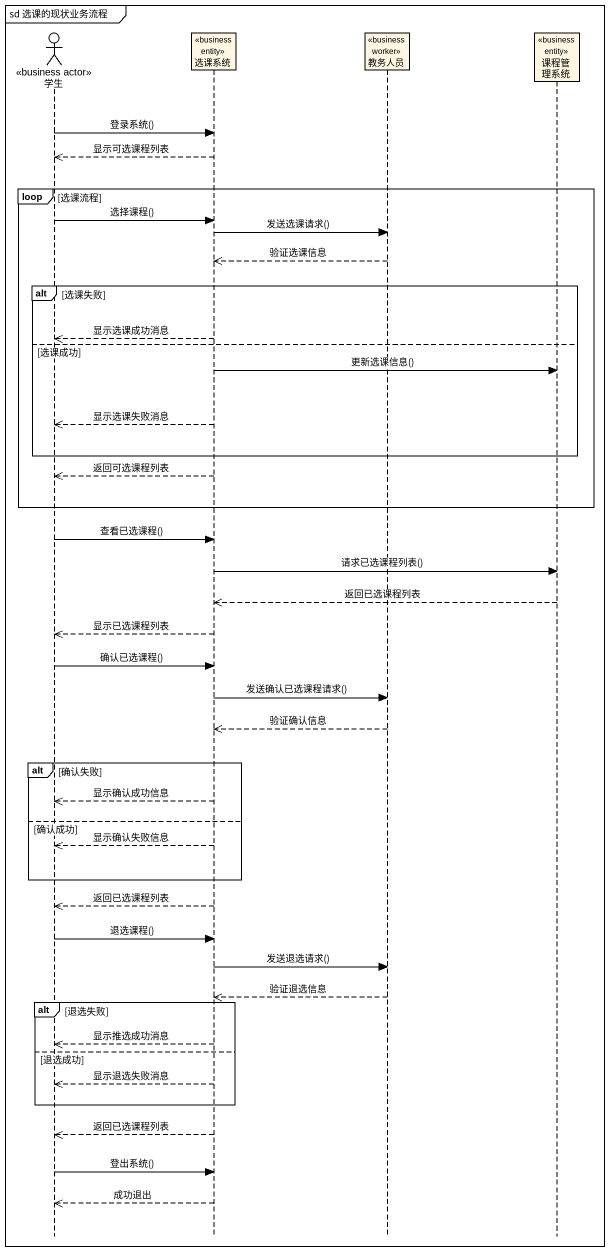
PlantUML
@startuml
mainframe sd 选课的现状业务流程
hide footbox
actor 学生 <<business actor>>
participant 选课系统 <<business entity>>
participant 教务人员 <<business worker>>
participant 课程管理系统 <<business entity>>

学生 -> 选课系统 : 登录系统()
选课系统 -->> 学生 : 显示可选课程列表
loop 选课流程
  学生 -> 选课系统 : 选择课程()
  选课系统 -> 教务人员 : 发送选课请求()
  教务人员 -->> 选课系统 : 验证选课信息
  alt 选课失败
    选课系统 -->> 学生 : 显示选课成功消息
  else 选课成功
    选课系统 -> 课程管理系统 : 更新选课信息()
    选课系统 -->> 学生 : 显示选课失败消息
  end
  选课系统 -->> 学生 : 返回可选课程列表
end
学生 -> 选课系统 : 查看已选课程()
选课系统 -> 课程管理系统 : 请求已选课程列表()
课程管理系统 -->> 选课系统 : 返回已选课程列表
选课系统 -->> 学生 : 显示已选课程列表
学生 -> 选课系统 : 确认已选课程()
选课系统 -> 教务人员 : 发送确认已选课程请求()
教务人员 -->> 选课系统 : 验证确认信息
alt 确认失败
  选课系统 -->> 学生 : 显示确认成功信息
else 确认成功
  选课系统 -->> 学生 : 显示确认失败信息
end
选课系统 -->> 学生 : 返回已选课程列表
学生 -> 选课系统 : 退选课程()
选课系统 -> 教务人员 : 发送退选请求()
教务人员 -->> 选课系统 : 验证退选信息
alt 退选失败
  选课系统 -->> 学生 : 显示推选成功消息
else 退选成功
  选课系统 -->> 学生 : 显示退选失败消息
end
选课系统 -->> 学生 : 返回已选课程列表
学生 -> 选课系统 : 登出系统()
选课系统 -->> 学生 : 成功退出
@enduml
